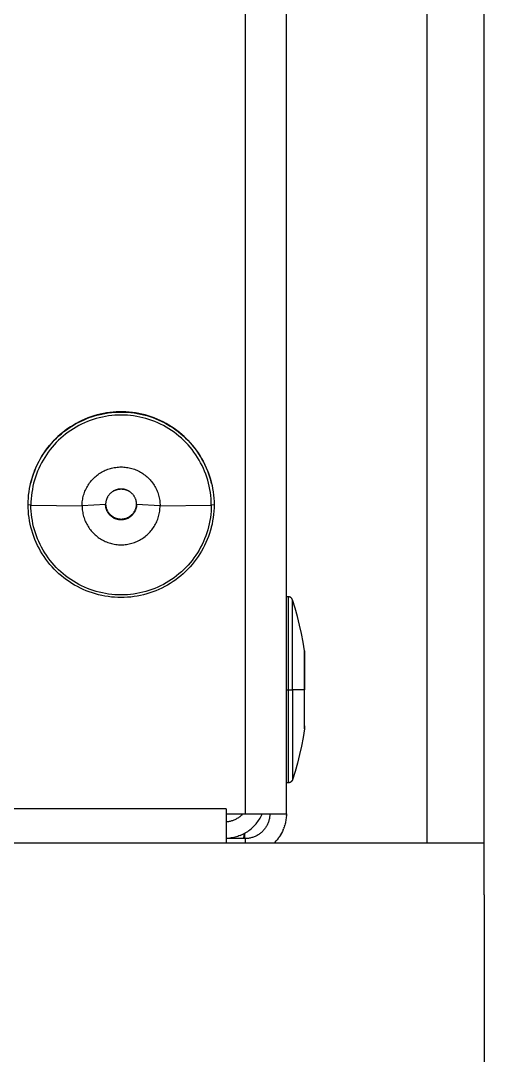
# Model space of a CAD drawing. Header units: millimetres. Extents: x -1283 to 2747, y -259 to 2557.
# Drawn here: x 1039.7 to 1062.2, y 1331.5 to 1381.5 of the extents above; entities that cross this region are included whole.
import ezdxf

# ---------------------------------------------------------------- set-up
doc = ezdxf.new("R2010")
doc.units = ezdxf.units.MM
doc.header["$MEASUREMENT"] = 0
doc.layers.add('Utwórz2D linie widoczne', color=7, linetype='Continuous', true_color=0x000000)

msp = doc.modelspace()

# ---------------------------------------------------------------- linework, layer by layer
at = {"layer": 'Utwórz2D linie widoczne'}
for p, q in [((1059.385, 1341.717), (1059.385, 2061.382)), ((1062.15, 1341.717), (1062.15, 2061.382)), ((1052.572, 1343.146), (1052.572, 2040.296)), ((1050.572, 2031.144), (1050.572, 1343.146)), ((1043.717, 1362.516), (1043.564, 1362.484)), ((1043.638, 1362.493), (1043.792, 1362.523)), ((1043.871, 1362.543), (1043.717, 1362.516)), ((1043.792, 1362.523), (1043.947, 1362.547)), ((1044.026, 1362.565), (1043.871, 1362.543)), ((1043.947, 1362.547), (1044.103, 1362.566)), ((1044.181, 1362.581), (1044.026, 1362.565)), ((1044.103, 1362.566), (1044.259, 1362.58)), ((1044.338, 1362.592), (1044.181, 1362.581)), ((1044.259, 1362.58), (1044.415, 1362.588)), ((1044.494, 1362.597), (1044.338, 1362.592)), ((1044.415, 1362.588), (1044.572, 1362.591)), ((1044.65, 1362.597), (1044.494, 1362.597)), ((1044.572, 1362.591), (1044.729, 1362.588)), ((1044.807, 1362.592), (1044.65, 1362.597)), ((1044.729, 1362.588), (1044.886, 1362.58)), ((1044.963, 1362.581), (1044.807, 1362.592)), ((1044.886, 1362.58), (1045.042, 1362.566)), ((1045.118, 1362.565), (1044.963, 1362.581)), ((1045.042, 1362.566), (1045.197, 1362.547)), ((1045.273, 1362.543), (1045.118, 1362.565)), ((1045.197, 1362.547), (1045.352, 1362.523)), ((1045.427, 1362.516), (1045.273, 1362.543)), ((1045.352, 1362.523), (1045.506, 1362.493)), ((1045.581, 1362.484), (1045.427, 1362.516)), ((1042.398, 1362.038), (1042.263, 1361.961)), ((1042.325, 1361.99), (1042.463, 1362.066)), ((1042.537, 1362.112), (1042.398, 1362.038)), ((1042.463, 1362.066), (1042.602, 1362.137)), ((1042.677, 1362.18), (1042.537, 1362.112)), ((1042.602, 1362.137), (1042.745, 1362.203)), ((1042.8, 1362.065), (1042.662, 1362.001)), ((1042.82, 1362.243), (1042.677, 1362.18)), ((1042.745, 1362.203), (1042.889, 1362.264)), ((1042.94, 1362.125), (1042.8, 1362.065)), ((1042.966, 1362.302), (1042.82, 1362.243)), ((1042.889, 1362.264), (1043.035, 1362.32)), ((1043.082, 1362.179), (1042.94, 1362.125)), ((1043.113, 1362.355), (1042.966, 1362.302)), ((1043.035, 1362.32), (1043.184, 1362.371)), ((1043.226, 1362.229), (1043.082, 1362.179)), ((1043.261, 1362.403), (1043.113, 1362.355)), ((1043.184, 1362.371), (1043.334, 1362.417)), ((1043.371, 1362.273), (1043.226, 1362.229)), ((1043.412, 1362.446), (1043.261, 1362.403)), ((1043.334, 1362.417), (1043.485, 1362.458)), ((1043.518, 1362.312), (1043.371, 1362.273)), ((1043.564, 1362.484), (1043.412, 1362.446)), ((1043.485, 1362.458), (1043.638, 1362.493)), ((1043.666, 1362.347), (1043.518, 1362.312)), ((1043.816, 1362.375), (1043.666, 1362.347)), ((1043.966, 1362.399), (1043.816, 1362.375)), ((1044.117, 1362.418), (1043.966, 1362.399)), ((1044.268, 1362.431), (1044.117, 1362.418)), ((1044.42, 1362.439), (1044.268, 1362.431)), ((1044.572, 1362.442), (1044.42, 1362.439)), ((1044.724, 1362.439), (1044.572, 1362.442)), ((1044.876, 1362.431), (1044.724, 1362.439)), ((1045.028, 1362.418), (1044.876, 1362.431)), ((1045.178, 1362.399), (1045.028, 1362.418)), ((1045.329, 1362.375), (1045.178, 1362.399)), ((1045.478, 1362.347), (1045.329, 1362.375)), ((1045.626, 1362.312), (1045.478, 1362.347)), ((1045.506, 1362.493), (1045.659, 1362.458)), ((1045.732, 1362.446), (1045.581, 1362.484)), ((1045.773, 1362.273), (1045.626, 1362.312)), ((1045.659, 1362.458), (1045.811, 1362.417)), ((1045.883, 1362.403), (1045.732, 1362.446)), ((1045.919, 1362.229), (1045.773, 1362.273)), ((1045.811, 1362.417), (1045.961, 1362.371)), ((1046.032, 1362.355), (1045.883, 1362.403)), ((1046.062, 1362.179), (1045.919, 1362.229)), ((1045.961, 1362.371), (1046.109, 1362.32)), ((1046.179, 1362.302), (1046.032, 1362.355)), ((1046.204, 1362.125), (1046.062, 1362.179)), ((1046.109, 1362.32), (1046.255, 1362.264)), ((1046.324, 1362.243), (1046.179, 1362.302)), ((1046.344, 1362.065), (1046.204, 1362.125)), ((1046.255, 1362.264), (1046.4, 1362.203)), ((1046.467, 1362.18), (1046.324, 1362.243)), ((1046.482, 1362.001), (1046.344, 1362.065)), ((1046.4, 1362.203), (1046.542, 1362.137)), ((1046.608, 1362.112), (1046.467, 1362.18)), ((1046.542, 1362.137), (1046.682, 1362.066)), ((1046.746, 1362.038), (1046.608, 1362.112)), ((1046.682, 1362.066), (1046.819, 1361.99)), ((1046.882, 1361.961), (1046.746, 1362.038)), ((1041.565, 1361.439), (1041.683, 1361.541)), ((1041.749, 1361.603), (1041.629, 1361.503)), ((1041.683, 1361.541), (1041.805, 1361.64)), ((1041.873, 1361.699), (1041.749, 1361.603)), ((1041.889, 1361.519), (1041.771, 1361.424)), ((1041.805, 1361.64), (1041.931, 1361.734)), ((1042, 1361.791), (1041.873, 1361.699)), ((1042.011, 1361.611), (1041.889, 1361.519)), ((1041.931, 1361.734), (1042.059, 1361.824)), ((1042.13, 1361.878), (1042, 1361.791)), ((1042.135, 1361.698), (1042.011, 1361.611)), ((1042.059, 1361.824), (1042.191, 1361.909)), ((1042.263, 1361.961), (1042.13, 1361.878)), ((1042.263, 1361.781), (1042.135, 1361.698)), ((1042.191, 1361.909), (1042.325, 1361.99)), ((1042.394, 1361.859), (1042.263, 1361.781)), ((1042.527, 1361.932), (1042.394, 1361.859)), ((1042.662, 1362.001), (1042.527, 1361.932)), ((1046.618, 1361.932), (1046.482, 1362.001)), ((1046.751, 1361.859), (1046.618, 1361.932)), ((1046.881, 1361.781), (1046.751, 1361.859)), ((1046.819, 1361.99), (1046.953, 1361.909)), ((1047.009, 1361.698), (1046.881, 1361.781)), ((1047.015, 1361.878), (1046.882, 1361.961)), ((1046.953, 1361.909), (1047.085, 1361.824)), ((1047.133, 1361.611), (1047.009, 1361.698)), ((1047.145, 1361.791), (1047.015, 1361.878)), ((1047.085, 1361.824), (1047.214, 1361.734)), ((1047.255, 1361.519), (1047.133, 1361.611)), ((1047.271, 1361.699), (1047.145, 1361.791)), ((1047.214, 1361.734), (1047.339, 1361.64)), ((1047.373, 1361.424), (1047.255, 1361.519)), ((1047.395, 1361.603), (1047.271, 1361.699)), ((1047.339, 1361.64), (1047.461, 1361.541)), ((1047.515, 1361.503), (1047.395, 1361.603)), ((1047.461, 1361.541), (1047.579, 1361.439)), ((1041.185, 1361.062), (1041.084, 1360.943)), ((1041.129, 1360.988), (1041.232, 1361.106)), ((1041.291, 1361.178), (1041.185, 1361.062)), ((1041.232, 1361.106), (1041.339, 1361.221)), ((1041.4, 1361.29), (1041.291, 1361.178)), ((1041.437, 1361.113), (1041.333, 1361.002)), ((1041.339, 1361.221), (1041.45, 1361.332)), ((1041.513, 1361.399), (1041.4, 1361.29)), ((1041.545, 1361.221), (1041.437, 1361.113)), ((1041.45, 1361.332), (1041.565, 1361.439)), ((1041.629, 1361.503), (1041.513, 1361.399)), ((1041.656, 1361.324), (1041.545, 1361.221)), ((1041.771, 1361.424), (1041.656, 1361.324)), ((1047.488, 1361.324), (1047.373, 1361.424)), ((1047.6, 1361.221), (1047.488, 1361.324)), ((1047.632, 1361.399), (1047.515, 1361.503)), ((1047.579, 1361.439), (1047.694, 1361.332)), ((1047.707, 1361.113), (1047.6, 1361.221)), ((1047.745, 1361.29), (1047.632, 1361.399)), ((1047.694, 1361.332), (1047.805, 1361.221)), ((1047.811, 1361.002), (1047.707, 1361.113)), ((1047.854, 1361.178), (1047.745, 1361.29)), ((1047.805, 1361.221), (1047.912, 1361.106)), ((1047.959, 1361.062), (1047.854, 1361.178)), ((1047.912, 1361.106), (1048.015, 1360.988)), ((1048.06, 1360.943), (1047.959, 1361.062)), ((1040.807, 1360.565), (1040.723, 1360.432)), ((1040.76, 1360.482), (1040.845, 1360.613)), ((1040.895, 1360.694), (1040.807, 1360.565)), ((1040.845, 1360.613), (1040.935, 1360.741)), ((1040.958, 1360.524), (1040.875, 1360.396)), ((1040.988, 1360.82), (1040.895, 1360.694)), ((1040.935, 1360.741), (1041.03, 1360.867)), ((1041.046, 1360.648), (1040.958, 1360.524)), ((1041.084, 1360.943), (1040.988, 1360.82)), ((1041.03, 1360.867), (1041.129, 1360.988)), ((1041.138, 1360.769), (1041.046, 1360.648)), ((1041.233, 1360.887), (1041.138, 1360.769)), ((1041.333, 1361.002), (1041.233, 1360.887)), ((1047.911, 1360.887), (1047.811, 1361.002)), ((1048.007, 1360.769), (1047.911, 1360.887)), ((1048.099, 1360.648), (1048.007, 1360.769)), ((1048.015, 1360.988), (1048.114, 1360.867)), ((1048.157, 1360.82), (1048.06, 1360.943)), ((1048.186, 1360.524), (1048.099, 1360.648)), ((1048.114, 1360.867), (1048.209, 1360.741)), ((1048.249, 1360.694), (1048.157, 1360.82)), ((1048.269, 1360.396), (1048.186, 1360.524)), ((1048.209, 1360.741), (1048.299, 1360.613)), ((1048.337, 1360.565), (1048.249, 1360.694)), ((1048.299, 1360.613), (1048.385, 1360.482)), ((1048.421, 1360.432), (1048.337, 1360.565)), ((1040.501, 1360.019), (1040.437, 1359.876)), ((1040.464, 1359.929), (1040.531, 1360.071)), ((1040.571, 1360.159), (1040.501, 1360.019)), ((1040.531, 1360.071), (1040.602, 1360.21)), ((1040.645, 1360.297), (1040.571, 1360.159)), ((1040.602, 1360.21), (1040.679, 1360.347)), ((1040.723, 1360.432), (1040.645, 1360.297)), ((1040.723, 1360.133), (1040.654, 1359.998)), ((1040.679, 1360.347), (1040.76, 1360.482)), ((1040.797, 1360.266), (1040.723, 1360.133)), ((1040.875, 1360.396), (1040.797, 1360.266)), ((1048.347, 1360.266), (1048.269, 1360.396)), ((1048.421, 1360.133), (1048.347, 1360.266)), ((1048.385, 1360.482), (1048.466, 1360.347)), ((1048.5, 1360.297), (1048.421, 1360.432)), ((1048.491, 1359.998), (1048.421, 1360.133)), ((1048.466, 1360.347), (1048.542, 1360.21)), ((1048.574, 1360.159), (1048.5, 1360.297)), ((1048.542, 1360.21), (1048.613, 1360.071)), ((1048.643, 1360.019), (1048.574, 1360.159)), ((1048.613, 1360.071), (1048.68, 1359.929)), ((1048.707, 1359.876), (1048.643, 1360.019)), ((1040.323, 1359.585), (1040.274, 1359.436)), ((1040.295, 1359.49), (1040.346, 1359.638)), ((1040.377, 1359.732), (1040.323, 1359.585)), ((1040.346, 1359.638), (1040.403, 1359.784)), ((1040.437, 1359.876), (1040.377, 1359.732)), ((1040.403, 1359.784), (1040.464, 1359.929)), ((1040.475, 1359.578), (1040.425, 1359.435)), ((1040.529, 1359.72), (1040.475, 1359.578)), ((1040.589, 1359.86), (1040.529, 1359.72)), ((1040.654, 1359.998), (1040.589, 1359.86)), ((1043.361, 1359.491), (1043.412, 1359.532)), ((1043.412, 1359.532), (1043.464, 1359.572)), ((1043.464, 1359.572), (1043.518, 1359.609)), ((1043.518, 1359.609), (1043.573, 1359.645)), ((1043.573, 1359.645), (1043.63, 1359.679)), ((1043.63, 1359.679), (1043.687, 1359.711)), ((1043.687, 1359.711), (1043.746, 1359.74)), ((1043.746, 1359.74), (1043.806, 1359.768)), ((1043.806, 1359.768), (1043.866, 1359.794)), ((1043.866, 1359.794), (1043.928, 1359.817)), ((1043.928, 1359.817), (1043.99, 1359.839)), ((1043.99, 1359.839), (1044.053, 1359.858)), ((1044.053, 1359.858), (1044.116, 1359.875)), ((1044.116, 1359.875), (1044.18, 1359.89)), ((1044.18, 1359.89), (1044.245, 1359.902)), ((1044.245, 1359.902), (1044.31, 1359.913)), ((1044.31, 1359.913), (1044.375, 1359.921)), ((1044.375, 1359.921), (1044.441, 1359.926)), ((1044.441, 1359.926), (1044.506, 1359.93)), ((1044.506, 1359.93), (1044.572, 1359.931)), ((1044.572, 1359.931), (1044.638, 1359.93)), ((1044.638, 1359.93), (1044.704, 1359.926)), ((1044.704, 1359.926), (1044.769, 1359.921)), ((1044.769, 1359.921), (1044.834, 1359.913)), ((1044.834, 1359.913), (1044.899, 1359.902)), ((1044.899, 1359.902), (1044.964, 1359.89)), ((1044.964, 1359.89), (1045.028, 1359.875)), ((1045.028, 1359.875), (1045.092, 1359.858)), ((1045.092, 1359.858), (1045.154, 1359.839)), ((1045.154, 1359.839), (1045.217, 1359.817)), ((1045.217, 1359.817), (1045.278, 1359.794)), ((1045.278, 1359.794), (1045.339, 1359.768)), ((1045.339, 1359.768), (1045.398, 1359.74)), ((1045.398, 1359.74), (1045.457, 1359.711)), ((1045.457, 1359.711), (1045.514, 1359.679)), ((1045.514, 1359.679), (1045.571, 1359.645)), ((1045.571, 1359.645), (1045.626, 1359.609)), ((1045.626, 1359.609), (1045.68, 1359.572)), ((1045.68, 1359.572), (1045.732, 1359.532)), ((1045.732, 1359.532), (1045.784, 1359.491)), ((1048.555, 1359.86), (1048.491, 1359.998)), ((1048.615, 1359.72), (1048.555, 1359.86)), ((1048.67, 1359.578), (1048.615, 1359.72)), ((1048.719, 1359.435), (1048.67, 1359.578)), ((1048.68, 1359.929), (1048.741, 1359.784)), ((1048.767, 1359.732), (1048.707, 1359.876)), ((1048.741, 1359.784), (1048.798, 1359.638)), ((1048.821, 1359.585), (1048.767, 1359.732)), ((1048.798, 1359.638), (1048.849, 1359.49)), ((1048.87, 1359.436), (1048.821, 1359.585)), ((1040.142, 1358.882), (1040.172, 1359.036)), ((1040.172, 1359.036), (1040.208, 1359.189)), ((1040.23, 1359.286), (1040.191, 1359.135)), ((1040.208, 1359.189), (1040.249, 1359.34)), ((1040.274, 1359.436), (1040.23, 1359.286)), ((1040.249, 1359.34), (1040.295, 1359.49)), ((1040.341, 1359.142), (1040.306, 1358.994)), ((1040.38, 1359.289), (1040.341, 1359.142)), ((1040.425, 1359.435), (1040.38, 1359.289)), ((1042.939, 1358.99), (1042.973, 1359.046)), ((1042.973, 1359.046), (1043.009, 1359.101)), ((1043.009, 1359.101), (1043.047, 1359.155)), ((1043.047, 1359.155), (1043.087, 1359.208)), ((1043.087, 1359.208), (1043.128, 1359.259)), ((1043.128, 1359.259), (1043.171, 1359.308)), ((1043.171, 1359.308), (1043.216, 1359.356)), ((1043.216, 1359.356), (1043.263, 1359.403)), ((1043.263, 1359.403), (1043.311, 1359.448)), ((1043.311, 1359.448), (1043.361, 1359.491)), ((1045.784, 1359.491), (1045.833, 1359.448)), ((1045.833, 1359.448), (1045.881, 1359.403)), ((1045.881, 1359.403), (1045.928, 1359.356)), ((1045.928, 1359.356), (1045.973, 1359.308)), ((1045.973, 1359.308), (1046.016, 1359.259)), ((1046.016, 1359.259), (1046.058, 1359.208)), ((1046.058, 1359.208), (1046.097, 1359.155)), ((1046.097, 1359.155), (1046.135, 1359.101)), ((1046.135, 1359.101), (1046.171, 1359.046)), ((1046.171, 1359.046), (1046.205, 1358.99)), ((1048.764, 1359.289), (1048.719, 1359.435)), ((1048.804, 1359.142), (1048.764, 1359.289)), ((1048.838, 1358.994), (1048.804, 1359.142)), ((1048.849, 1359.49), (1048.895, 1359.34)), ((1048.914, 1359.286), (1048.87, 1359.436)), ((1048.895, 1359.34), (1048.936, 1359.189)), ((1048.953, 1359.135), (1048.914, 1359.286)), ((1048.936, 1359.189), (1048.972, 1359.036)), ((1048.972, 1359.036), (1049.002, 1358.882)), ((1040.084, 1358.415), (1040.098, 1358.572)), ((1040.098, 1358.572), (1040.117, 1358.727)), ((1040.117, 1358.727), (1040.142, 1358.882)), ((1040.234, 1358.544), (1040.22, 1358.393)), ((1040.253, 1358.695), (1040.234, 1358.544)), ((1040.277, 1358.845), (1040.253, 1358.695)), ((1040.306, 1358.994), (1040.277, 1358.845)), ((1042.727, 1358.44), (1042.742, 1358.504)), ((1042.742, 1358.504), (1042.759, 1358.568)), ((1042.759, 1358.568), (1042.778, 1358.63)), ((1042.778, 1358.63), (1042.8, 1358.693)), ((1042.8, 1358.693), (1042.824, 1358.754)), ((1042.824, 1358.754), (1042.85, 1358.814)), ((1042.85, 1358.814), (1042.877, 1358.874)), ((1042.877, 1358.874), (1042.907, 1358.932)), ((1042.907, 1358.932), (1042.939, 1358.99)), ((1043.933, 1358.506), (1043.92, 1358.484)), ((1043.947, 1358.528), (1043.933, 1358.506)), ((1043.962, 1358.549), (1043.947, 1358.528)), ((1043.977, 1358.57), (1043.962, 1358.549)), ((1043.994, 1358.59), (1043.977, 1358.57)), ((1044.01, 1358.61), (1043.994, 1358.59)), ((1044.028, 1358.629), (1044.01, 1358.61)), ((1044.046, 1358.648), (1044.028, 1358.629)), ((1044.065, 1358.666), (1044.046, 1358.648)), ((1044.084, 1358.683), (1044.065, 1358.666)), ((1044.104, 1358.699), (1044.084, 1358.683)), ((1044.125, 1358.715), (1044.104, 1358.699)), ((1044.146, 1358.73), (1044.125, 1358.715)), ((1044.167, 1358.745), (1044.146, 1358.73)), ((1044.162, 1358.744), (1044.183, 1358.757)), ((1044.189, 1358.758), (1044.167, 1358.745)), ((1044.183, 1358.757), (1044.205, 1358.77)), ((1044.212, 1358.771), (1044.189, 1358.758)), ((1044.205, 1358.77), (1044.228, 1358.782)), ((1044.235, 1358.783), (1044.212, 1358.771)), ((1044.228, 1358.782), (1044.251, 1358.793)), ((1044.258, 1358.794), (1044.235, 1358.783)), ((1044.251, 1358.793), (1044.274, 1358.804)), ((1044.282, 1358.805), (1044.258, 1358.794)), ((1044.274, 1358.804), (1044.298, 1358.814)), ((1044.306, 1358.814), (1044.282, 1358.805)), ((1044.298, 1358.814), (1044.322, 1358.823)), ((1044.33, 1358.823), (1044.306, 1358.814)), ((1044.322, 1358.823), (1044.346, 1358.831)), ((1044.355, 1358.831), (1044.33, 1358.823)), ((1044.346, 1358.831), (1044.37, 1358.838)), ((1044.38, 1358.838), (1044.355, 1358.831)), ((1044.37, 1358.838), (1044.395, 1358.844)), ((1044.405, 1358.844), (1044.38, 1358.838)), ((1044.395, 1358.844), (1044.42, 1358.85)), ((1044.43, 1358.85), (1044.405, 1358.844)), ((1044.42, 1358.85), (1044.445, 1358.855)), ((1044.456, 1358.854), (1044.43, 1358.85)), ((1044.445, 1358.855), (1044.47, 1358.859)), ((1044.482, 1358.858), (1044.456, 1358.854)), ((1044.47, 1358.859), (1044.496, 1358.862)), ((1044.507, 1358.86), (1044.482, 1358.858)), ((1044.496, 1358.862), (1044.521, 1358.864)), ((1044.533, 1358.862), (1044.507, 1358.86)), ((1044.521, 1358.864), (1044.547, 1358.865)), ((1044.559, 1358.863), (1044.533, 1358.862)), ((1044.547, 1358.865), (1044.572, 1358.866)), ((1044.585, 1358.863), (1044.559, 1358.863)), ((1044.572, 1358.866), (1044.598, 1358.865)), ((1044.611, 1358.862), (1044.585, 1358.863)), ((1044.598, 1358.865), (1044.623, 1358.864)), ((1044.637, 1358.86), (1044.611, 1358.862)), ((1044.623, 1358.864), (1044.649, 1358.862)), ((1044.663, 1358.858), (1044.637, 1358.86)), ((1044.649, 1358.862), (1044.674, 1358.859)), ((1044.688, 1358.854), (1044.663, 1358.858)), ((1044.674, 1358.859), (1044.699, 1358.855)), ((1044.714, 1358.85), (1044.688, 1358.854)), ((1044.699, 1358.855), (1044.724, 1358.85)), ((1044.739, 1358.844), (1044.714, 1358.85)), ((1044.724, 1358.85), (1044.749, 1358.844)), ((1044.764, 1358.838), (1044.739, 1358.844)), ((1044.749, 1358.844), (1044.774, 1358.838)), ((1044.789, 1358.831), (1044.764, 1358.838)), ((1044.774, 1358.838), (1044.798, 1358.831)), ((1044.814, 1358.823), (1044.789, 1358.831)), ((1044.798, 1358.831), (1044.823, 1358.823)), ((1044.838, 1358.814), (1044.814, 1358.823)), ((1044.823, 1358.823), (1044.847, 1358.814)), ((1044.862, 1358.805), (1044.838, 1358.814)), ((1044.847, 1358.814), (1044.87, 1358.804)), ((1044.886, 1358.794), (1044.862, 1358.805)), ((1044.87, 1358.804), (1044.893, 1358.793)), ((1044.909, 1358.783), (1044.886, 1358.794)), ((1044.893, 1358.793), (1044.916, 1358.782)), ((1044.932, 1358.771), (1044.909, 1358.783)), ((1044.916, 1358.782), (1044.939, 1358.77)), ((1044.955, 1358.758), (1044.932, 1358.771)), ((1044.939, 1358.77), (1044.961, 1358.757)), ((1044.977, 1358.745), (1044.955, 1358.758)), ((1044.961, 1358.757), (1044.983, 1358.744)), ((1044.999, 1358.73), (1044.977, 1358.745)), ((1045.02, 1358.715), (1044.999, 1358.73)), ((1045.04, 1358.699), (1045.02, 1358.715)), ((1045.06, 1358.683), (1045.04, 1358.699)), ((1045.079, 1358.666), (1045.06, 1358.683)), ((1045.098, 1358.648), (1045.079, 1358.666)), ((1045.116, 1358.629), (1045.098, 1358.648)), ((1045.134, 1358.61), (1045.116, 1358.629)), ((1045.151, 1358.59), (1045.134, 1358.61)), ((1045.167, 1358.57), (1045.151, 1358.59)), ((1045.182, 1358.549), (1045.167, 1358.57)), ((1045.197, 1358.528), (1045.182, 1358.549)), ((1045.211, 1358.506), (1045.197, 1358.528)), ((1045.224, 1358.484), (1045.211, 1358.506)), ((1046.205, 1358.99), (1046.237, 1358.932)), ((1046.237, 1358.932), (1046.267, 1358.874)), ((1046.267, 1358.874), (1046.295, 1358.814)), ((1046.295, 1358.814), (1046.321, 1358.754)), ((1046.321, 1358.754), (1046.344, 1358.693)), ((1046.344, 1358.693), (1046.366, 1358.63)), ((1046.366, 1358.63), (1046.385, 1358.568)), ((1046.385, 1358.568), (1046.402, 1358.504)), ((1046.402, 1358.504), (1046.417, 1358.44)), ((1048.868, 1358.845), (1048.838, 1358.994)), ((1048.892, 1358.695), (1048.868, 1358.845)), ((1048.911, 1358.544), (1048.892, 1358.695)), ((1048.924, 1358.393), (1048.911, 1358.544)), ((1049.002, 1358.882), (1049.027, 1358.727)), ((1049.027, 1358.727), (1049.046, 1358.572)), ((1049.046, 1358.572), (1049.06, 1358.415)), ((1040.072, 1358.102), (1040.075, 1358.259)), ((1040.209, 1358.089), (1040.072, 1358.102)), ((1040.075, 1357.945), (1040.072, 1358.102)), ((1040.075, 1358.259), (1040.084, 1358.415)), ((1040.212, 1358.241), (1040.209, 1358.089)), ((1040.212, 1357.937), (1040.209, 1358.089)), ((1040.209, 1358.089), (1042.685, 1358.048)), ((1040.22, 1358.393), (1040.212, 1358.241)), ((1043.822, 1358.117), (1042.685, 1358.048)), ((1042.685, 1358.048), (1042.686, 1358.114)), ((1042.685, 1358.048), (1042.686, 1357.983)), ((1042.686, 1358.114), (1042.69, 1358.18)), ((1042.69, 1358.18), (1042.696, 1358.245)), ((1042.696, 1358.245), (1042.704, 1358.31)), ((1042.704, 1358.31), (1042.714, 1358.375)), ((1042.714, 1358.375), (1042.727, 1358.44)), ((1043.824, 1358.164), (1043.822, 1358.138)), ((1043.822, 1358.138), (1043.824, 1358.112)), ((1043.823, 1358.088), (1043.822, 1358.114)), ((1043.824, 1358.062), (1043.823, 1358.088)), ((1043.826, 1358.19), (1043.824, 1358.164)), ((1043.824, 1358.112), (1043.826, 1358.086)), ((1043.827, 1358.036), (1043.824, 1358.062)), ((1043.829, 1358.216), (1043.826, 1358.19)), ((1043.826, 1358.086), (1043.829, 1358.061)), ((1043.83, 1358.01), (1043.827, 1358.036)), ((1043.833, 1358.241), (1043.829, 1358.216)), ((1043.829, 1358.061), (1043.833, 1358.035)), ((1043.834, 1357.984), (1043.83, 1358.01)), ((1043.838, 1358.267), (1043.833, 1358.241)), ((1043.833, 1358.035), (1043.838, 1358.009)), ((1043.844, 1358.292), (1043.838, 1358.267)), ((1043.838, 1358.009), (1043.843, 1357.984)), ((1043.85, 1358.317), (1043.844, 1358.292)), ((1043.858, 1358.342), (1043.85, 1358.317)), ((1043.866, 1358.366), (1043.858, 1358.342)), ((1043.875, 1358.391), (1043.866, 1358.366)), ((1043.885, 1358.414), (1043.875, 1358.391)), ((1043.896, 1358.438), (1043.885, 1358.414)), ((1043.908, 1358.461), (1043.896, 1358.438)), ((1043.92, 1358.484), (1043.908, 1358.461)), ((1045.237, 1358.461), (1045.224, 1358.484)), ((1045.248, 1358.438), (1045.237, 1358.461)), ((1045.259, 1358.414), (1045.248, 1358.438)), ((1045.269, 1358.391), (1045.259, 1358.414)), ((1045.278, 1358.366), (1045.269, 1358.391)), ((1045.287, 1358.342), (1045.278, 1358.366)), ((1045.294, 1358.317), (1045.287, 1358.342)), ((1045.301, 1358.292), (1045.294, 1358.317)), ((1045.306, 1358.267), (1045.301, 1358.292)), ((1045.301, 1357.984), (1045.307, 1358.009)), ((1045.311, 1358.241), (1045.306, 1358.267)), ((1045.307, 1358.009), (1045.312, 1358.035)), ((1045.314, 1358.01), (1045.31, 1357.984)), ((1045.315, 1358.216), (1045.311, 1358.241)), ((1045.312, 1358.035), (1045.315, 1358.061)), ((1045.318, 1358.036), (1045.314, 1358.01)), ((1045.318, 1358.19), (1045.315, 1358.216)), ((1045.315, 1358.061), (1045.319, 1358.086)), ((1045.321, 1358.164), (1045.318, 1358.19)), ((1045.32, 1358.062), (1045.318, 1358.036)), ((1045.319, 1358.086), (1045.321, 1358.112)), ((1045.322, 1358.088), (1045.32, 1358.062)), ((1045.322, 1358.138), (1045.321, 1358.164)), ((1045.321, 1358.112), (1045.322, 1358.138)), ((1046.459, 1358.048), (1045.322, 1358.117)), ((1045.322, 1358.114), (1045.322, 1358.088)), ((1046.417, 1358.44), (1046.43, 1358.375)), ((1046.43, 1358.375), (1046.44, 1358.31)), ((1046.44, 1358.31), (1046.449, 1358.245)), ((1046.449, 1358.245), (1046.454, 1358.18)), ((1046.454, 1358.18), (1046.458, 1358.114)), ((1046.458, 1358.114), (1046.459, 1358.048)), ((1046.458, 1357.983), (1046.459, 1358.048)), ((1046.459, 1358.048), (1048.936, 1358.089)), ((1048.933, 1358.241), (1048.924, 1358.393)), ((1048.936, 1358.089), (1048.933, 1358.241)), ((1048.936, 1358.089), (1048.933, 1357.937)), ((1049.072, 1358.102), (1048.936, 1358.089)), ((1049.06, 1358.415), (1049.069, 1358.259)), ((1049.069, 1358.259), (1049.072, 1358.102)), ((1049.072, 1358.102), (1049.069, 1357.945)), ((1040.084, 1357.789), (1040.075, 1357.945)), ((1040.098, 1357.632), (1040.084, 1357.789)), ((1040.117, 1357.477), (1040.098, 1357.632)), ((1040.22, 1357.785), (1040.212, 1357.937)), ((1040.234, 1357.633), (1040.22, 1357.785)), ((1040.253, 1357.483), (1040.234, 1357.633)), ((1042.686, 1357.983), (1042.69, 1357.917)), ((1042.69, 1357.917), (1042.696, 1357.851)), ((1042.696, 1357.851), (1042.704, 1357.786)), ((1042.704, 1357.786), (1042.714, 1357.721)), ((1042.714, 1357.721), (1042.727, 1357.657)), ((1042.727, 1357.657), (1042.742, 1357.593)), ((1042.742, 1357.593), (1042.759, 1357.529)), ((1042.759, 1357.529), (1042.778, 1357.466)), ((1043.84, 1357.959), (1043.834, 1357.984)), ((1043.846, 1357.933), (1043.84, 1357.959)), ((1043.843, 1357.984), (1043.85, 1357.959)), ((1043.852, 1357.908), (1043.846, 1357.933)), ((1043.85, 1357.959), (1043.857, 1357.934)), ((1043.86, 1357.883), (1043.852, 1357.908)), ((1043.857, 1357.934), (1043.865, 1357.909)), ((1043.869, 1357.859), (1043.86, 1357.883)), ((1043.865, 1357.909), (1043.875, 1357.885)), ((1043.878, 1357.834), (1043.869, 1357.859)), ((1043.875, 1357.885), (1043.885, 1357.861)), ((1043.889, 1357.811), (1043.878, 1357.834)), ((1043.885, 1357.861), (1043.895, 1357.837)), ((1043.9, 1357.787), (1043.889, 1357.811)), ((1043.895, 1357.837), (1043.907, 1357.814)), ((1043.912, 1357.764), (1043.9, 1357.787)), ((1043.907, 1357.814), (1043.919, 1357.791)), ((1043.924, 1357.741), (1043.912, 1357.764)), ((1043.919, 1357.791), (1043.933, 1357.769)), ((1043.938, 1357.719), (1043.924, 1357.741)), ((1043.933, 1357.769), (1043.946, 1357.747)), ((1043.952, 1357.697), (1043.938, 1357.719)), ((1043.946, 1357.747), (1043.961, 1357.726)), ((1043.967, 1357.676), (1043.952, 1357.697)), ((1043.961, 1357.726), (1043.977, 1357.705)), ((1043.983, 1357.655), (1043.967, 1357.676)), ((1043.977, 1357.705), (1043.993, 1357.685)), ((1044, 1357.635), (1043.983, 1357.655)), ((1043.993, 1357.685), (1044.01, 1357.665)), ((1044.017, 1357.615), (1044, 1357.635)), ((1044.01, 1357.665), (1044.027, 1357.646)), ((1044.035, 1357.596), (1044.017, 1357.615)), ((1044.027, 1357.646), (1044.045, 1357.627)), ((1044.053, 1357.578), (1044.035, 1357.596)), ((1044.045, 1357.627), (1044.064, 1357.609)), ((1044.072, 1357.56), (1044.053, 1357.578)), ((1044.064, 1357.609), (1044.083, 1357.592)), ((1044.092, 1357.543), (1044.072, 1357.56)), ((1044.083, 1357.592), (1044.103, 1357.575)), ((1044.112, 1357.527), (1044.092, 1357.543)), ((1044.103, 1357.575), (1044.124, 1357.559)), ((1044.133, 1357.511), (1044.112, 1357.527)), ((1044.124, 1357.559), (1044.145, 1357.544)), ((1044.154, 1357.496), (1044.133, 1357.511)), ((1044.145, 1357.544), (1044.167, 1357.53)), ((1044.167, 1357.53), (1044.189, 1357.516)), ((1044.189, 1357.516), (1044.211, 1357.503)), ((1044.211, 1357.503), (1044.234, 1357.491)), ((1044.91, 1357.491), (1044.933, 1357.503)), ((1044.933, 1357.503), (1044.956, 1357.516)), ((1044.956, 1357.516), (1044.978, 1357.53)), ((1044.978, 1357.53), (1044.999, 1357.544)), ((1045.011, 1357.511), (1044.99, 1357.496)), ((1044.999, 1357.544), (1045.02, 1357.559)), ((1045.032, 1357.527), (1045.011, 1357.511)), ((1045.02, 1357.559), (1045.041, 1357.575)), ((1045.052, 1357.543), (1045.032, 1357.527)), ((1045.041, 1357.575), (1045.061, 1357.592)), ((1045.072, 1357.56), (1045.052, 1357.543)), ((1045.061, 1357.592), (1045.08, 1357.609)), ((1045.091, 1357.578), (1045.072, 1357.56)), ((1045.08, 1357.609), (1045.099, 1357.627)), ((1045.11, 1357.596), (1045.091, 1357.578)), ((1045.099, 1357.627), (1045.117, 1357.646)), ((1045.128, 1357.615), (1045.11, 1357.596)), ((1045.117, 1357.646), (1045.135, 1357.665)), ((1045.145, 1357.635), (1045.128, 1357.615)), ((1045.135, 1357.665), (1045.152, 1357.685)), ((1045.161, 1357.655), (1045.145, 1357.635)), ((1045.152, 1357.685), (1045.168, 1357.705)), ((1045.177, 1357.676), (1045.161, 1357.655)), ((1045.168, 1357.705), (1045.183, 1357.726)), ((1045.192, 1357.697), (1045.177, 1357.676)), ((1045.183, 1357.726), (1045.198, 1357.747)), ((1045.206, 1357.719), (1045.192, 1357.697)), ((1045.198, 1357.747), (1045.212, 1357.769)), ((1045.22, 1357.741), (1045.206, 1357.719)), ((1045.212, 1357.769), (1045.225, 1357.791)), ((1045.233, 1357.764), (1045.22, 1357.741)), ((1045.225, 1357.791), (1045.237, 1357.814)), ((1045.245, 1357.787), (1045.233, 1357.764)), ((1045.237, 1357.814), (1045.249, 1357.837)), ((1045.256, 1357.811), (1045.245, 1357.787)), ((1045.249, 1357.837), (1045.26, 1357.861)), ((1045.266, 1357.834), (1045.256, 1357.811)), ((1045.26, 1357.861), (1045.27, 1357.885)), ((1045.275, 1357.859), (1045.266, 1357.834)), ((1045.27, 1357.885), (1045.279, 1357.909)), ((1045.284, 1357.883), (1045.275, 1357.859)), ((1045.279, 1357.909), (1045.287, 1357.934)), ((1045.292, 1357.908), (1045.284, 1357.883)), ((1045.287, 1357.934), (1045.295, 1357.959)), ((1045.299, 1357.933), (1045.292, 1357.908)), ((1045.295, 1357.959), (1045.301, 1357.984)), ((1045.305, 1357.959), (1045.299, 1357.933)), ((1045.31, 1357.984), (1045.305, 1357.959)), ((1046.366, 1357.466), (1046.385, 1357.529)), ((1046.385, 1357.529), (1046.402, 1357.593)), ((1046.402, 1357.593), (1046.417, 1357.657)), ((1046.417, 1357.657), (1046.43, 1357.721)), ((1046.43, 1357.721), (1046.44, 1357.786)), ((1046.44, 1357.786), (1046.449, 1357.851)), ((1046.449, 1357.851), (1046.454, 1357.917)), ((1046.454, 1357.917), (1046.458, 1357.983)), ((1048.911, 1357.633), (1048.892, 1357.483)), ((1048.924, 1357.785), (1048.911, 1357.633)), ((1048.933, 1357.937), (1048.924, 1357.785)), ((1049.046, 1357.632), (1049.027, 1357.477)), ((1049.06, 1357.789), (1049.046, 1357.632)), ((1049.069, 1357.945), (1049.06, 1357.789)), ((1040.142, 1357.322), (1040.117, 1357.477)), ((1040.172, 1357.168), (1040.142, 1357.322)), ((1040.208, 1357.015), (1040.172, 1357.168)), ((1040.249, 1356.864), (1040.208, 1357.015)), ((1040.217, 1356.972), (1040.208, 1357.009)), ((1040.277, 1357.332), (1040.253, 1357.483)), ((1040.306, 1357.183), (1040.277, 1357.332)), ((1040.341, 1357.035), (1040.306, 1357.183)), ((1040.38, 1356.888), (1040.341, 1357.035)), ((1042.778, 1357.466), (1042.8, 1357.404)), ((1042.8, 1357.404), (1042.824, 1357.343)), ((1042.824, 1357.343), (1042.85, 1357.282)), ((1042.85, 1357.282), (1042.877, 1357.223)), ((1042.877, 1357.223), (1042.907, 1357.164)), ((1042.907, 1357.164), (1042.939, 1357.107)), ((1042.939, 1357.107), (1042.973, 1357.05)), ((1042.973, 1357.05), (1043.009, 1356.995)), ((1044.176, 1357.482), (1044.154, 1357.496)), ((1044.199, 1357.469), (1044.176, 1357.482)), ((1044.222, 1357.456), (1044.199, 1357.469)), ((1044.245, 1357.444), (1044.222, 1357.456)), ((1044.234, 1357.491), (1044.258, 1357.48)), ((1044.268, 1357.433), (1044.245, 1357.444)), ((1044.258, 1357.48), (1044.281, 1357.469)), ((1044.292, 1357.423), (1044.268, 1357.433)), ((1044.281, 1357.469), (1044.305, 1357.46)), ((1044.317, 1357.414), (1044.292, 1357.423)), ((1044.305, 1357.46), (1044.33, 1357.451)), ((1044.341, 1357.406), (1044.317, 1357.414)), ((1044.33, 1357.451), (1044.355, 1357.443)), ((1044.366, 1357.398), (1044.341, 1357.406)), ((1044.355, 1357.443), (1044.38, 1357.436)), ((1044.392, 1357.391), (1044.366, 1357.398)), ((1044.38, 1357.436), (1044.405, 1357.43)), ((1044.417, 1357.385), (1044.392, 1357.391)), ((1044.405, 1357.43), (1044.43, 1357.424)), ((1044.443, 1357.381), (1044.417, 1357.385)), ((1044.43, 1357.424), (1044.456, 1357.42)), ((1044.468, 1357.376), (1044.443, 1357.381)), ((1044.456, 1357.42), (1044.481, 1357.416)), ((1044.494, 1357.373), (1044.468, 1357.376)), ((1044.481, 1357.416), (1044.507, 1357.414)), ((1044.52, 1357.371), (1044.494, 1357.373)), ((1044.507, 1357.414), (1044.533, 1357.412)), ((1044.546, 1357.37), (1044.52, 1357.371)), ((1044.533, 1357.412), (1044.559, 1357.411)), ((1044.572, 1357.369), (1044.546, 1357.37)), ((1044.559, 1357.411), (1044.585, 1357.411)), ((1044.598, 1357.37), (1044.572, 1357.369)), ((1044.585, 1357.411), (1044.611, 1357.412)), ((1044.624, 1357.371), (1044.598, 1357.37)), ((1044.611, 1357.412), (1044.637, 1357.414)), ((1044.65, 1357.373), (1044.624, 1357.371)), ((1044.637, 1357.414), (1044.663, 1357.416)), ((1044.676, 1357.376), (1044.65, 1357.373)), ((1044.663, 1357.416), (1044.689, 1357.42)), ((1044.702, 1357.381), (1044.676, 1357.376)), ((1044.689, 1357.42), (1044.714, 1357.424)), ((1044.727, 1357.385), (1044.702, 1357.381)), ((1044.714, 1357.424), (1044.74, 1357.43)), ((1044.753, 1357.391), (1044.727, 1357.385)), ((1044.74, 1357.43), (1044.765, 1357.436)), ((1044.778, 1357.398), (1044.753, 1357.391)), ((1044.765, 1357.436), (1044.79, 1357.443)), ((1044.803, 1357.406), (1044.778, 1357.398)), ((1044.79, 1357.443), (1044.814, 1357.451)), ((1044.828, 1357.414), (1044.803, 1357.406)), ((1044.814, 1357.451), (1044.839, 1357.46)), ((1044.852, 1357.423), (1044.828, 1357.414)), ((1044.839, 1357.46), (1044.863, 1357.469)), ((1044.876, 1357.433), (1044.852, 1357.423)), ((1044.863, 1357.469), (1044.887, 1357.48)), ((1044.9, 1357.444), (1044.876, 1357.433)), ((1044.887, 1357.48), (1044.91, 1357.491)), ((1044.923, 1357.456), (1044.9, 1357.444)), ((1044.946, 1357.469), (1044.923, 1357.456)), ((1044.968, 1357.482), (1044.946, 1357.469)), ((1044.99, 1357.496), (1044.968, 1357.482)), ((1046.135, 1356.995), (1046.171, 1357.05)), ((1046.171, 1357.05), (1046.205, 1357.107)), ((1046.205, 1357.107), (1046.237, 1357.164)), ((1046.237, 1357.164), (1046.267, 1357.223)), ((1046.267, 1357.223), (1046.295, 1357.282)), ((1046.295, 1357.282), (1046.321, 1357.343)), ((1046.321, 1357.343), (1046.344, 1357.404)), ((1046.344, 1357.404), (1046.366, 1357.466)), ((1048.804, 1357.035), (1048.764, 1356.888)), ((1048.838, 1357.183), (1048.804, 1357.035)), ((1048.868, 1357.332), (1048.838, 1357.183)), ((1048.892, 1357.483), (1048.868, 1357.332)), ((1048.936, 1357.015), (1048.895, 1356.864)), ((1048.937, 1357.009), (1048.927, 1356.972)), ((1048.972, 1357.168), (1048.936, 1357.015)), ((1049.002, 1357.322), (1048.972, 1357.168)), ((1049.027, 1357.477), (1049.002, 1357.322)), ((1040.246, 1356.867), (1040.236, 1356.903)), ((1040.295, 1356.714), (1040.249, 1356.864)), ((1040.346, 1356.566), (1040.295, 1356.714)), ((1040.403, 1356.419), (1040.346, 1356.566)), ((1040.425, 1356.743), (1040.38, 1356.888)), ((1040.475, 1356.599), (1040.425, 1356.743)), ((1040.529, 1356.457), (1040.475, 1356.599)), ((1043.009, 1356.995), (1043.047, 1356.941)), ((1043.047, 1356.941), (1043.087, 1356.889)), ((1043.087, 1356.889), (1043.128, 1356.838)), ((1043.128, 1356.838), (1043.171, 1356.788)), ((1043.171, 1356.788), (1043.216, 1356.74)), ((1043.216, 1356.74), (1043.263, 1356.694)), ((1043.263, 1356.694), (1043.311, 1356.649)), ((1043.311, 1356.649), (1043.361, 1356.606)), ((1043.361, 1356.606), (1043.412, 1356.565)), ((1043.412, 1356.565), (1043.464, 1356.525)), ((1043.464, 1356.525), (1043.518, 1356.487)), ((1045.626, 1356.487), (1045.68, 1356.525)), ((1045.68, 1356.525), (1045.732, 1356.565)), ((1045.732, 1356.565), (1045.784, 1356.606)), ((1045.784, 1356.606), (1045.833, 1356.649)), ((1045.833, 1356.649), (1045.881, 1356.694)), ((1045.881, 1356.694), (1045.928, 1356.74)), ((1045.928, 1356.74), (1045.973, 1356.788)), ((1045.973, 1356.788), (1046.016, 1356.838)), ((1046.016, 1356.838), (1046.058, 1356.889)), ((1046.058, 1356.889), (1046.097, 1356.941)), ((1046.097, 1356.941), (1046.135, 1356.995)), ((1048.67, 1356.599), (1048.615, 1356.457)), ((1048.719, 1356.743), (1048.67, 1356.599)), ((1048.764, 1356.888), (1048.719, 1356.743)), ((1048.798, 1356.566), (1048.742, 1356.419)), ((1048.849, 1356.714), (1048.798, 1356.566)), ((1048.895, 1356.864), (1048.849, 1356.714)), ((1048.909, 1356.903), (1048.898, 1356.867)), ((1040.464, 1356.275), (1040.403, 1356.419)), ((1040.531, 1356.133), (1040.464, 1356.275)), ((1040.589, 1356.318), (1040.529, 1356.457)), ((1040.602, 1355.993), (1040.531, 1356.133)), ((1040.654, 1356.18), (1040.589, 1356.318)), ((1040.723, 1356.044), (1040.654, 1356.18)), ((1040.797, 1355.912), (1040.723, 1356.044)), ((1043.518, 1356.487), (1043.573, 1356.452)), ((1043.573, 1356.452), (1043.63, 1356.418)), ((1043.63, 1356.418), (1043.687, 1356.386)), ((1043.687, 1356.386), (1043.746, 1356.356)), ((1043.746, 1356.356), (1043.806, 1356.328)), ((1043.806, 1356.328), (1043.866, 1356.303)), ((1043.866, 1356.303), (1043.928, 1356.279)), ((1043.928, 1356.279), (1043.99, 1356.258)), ((1043.99, 1356.258), (1044.053, 1356.239)), ((1044.053, 1356.239), (1044.116, 1356.222)), ((1044.116, 1356.222), (1044.18, 1356.207)), ((1044.18, 1356.207), (1044.245, 1356.194)), ((1044.245, 1356.194), (1044.31, 1356.184)), ((1044.31, 1356.184), (1044.375, 1356.176)), ((1044.375, 1356.176), (1044.441, 1356.17)), ((1044.441, 1356.17), (1044.506, 1356.167)), ((1044.506, 1356.167), (1044.572, 1356.166)), ((1044.572, 1356.166), (1044.638, 1356.167)), ((1044.638, 1356.167), (1044.704, 1356.17)), ((1044.704, 1356.17), (1044.769, 1356.176)), ((1044.769, 1356.176), (1044.834, 1356.184)), ((1044.834, 1356.184), (1044.899, 1356.194)), ((1044.899, 1356.194), (1044.964, 1356.207)), ((1044.964, 1356.207), (1045.028, 1356.222)), ((1045.028, 1356.222), (1045.092, 1356.239)), ((1045.092, 1356.239), (1045.154, 1356.258)), ((1045.154, 1356.258), (1045.217, 1356.279)), ((1045.217, 1356.279), (1045.278, 1356.303)), ((1045.278, 1356.303), (1045.339, 1356.328)), ((1045.339, 1356.328), (1045.398, 1356.356)), ((1045.398, 1356.356), (1045.457, 1356.386)), ((1045.457, 1356.386), (1045.514, 1356.418)), ((1045.514, 1356.418), (1045.571, 1356.452)), ((1045.571, 1356.452), (1045.626, 1356.487)), ((1048.421, 1356.044), (1048.347, 1355.912)), ((1048.491, 1356.18), (1048.421, 1356.044)), ((1048.555, 1356.318), (1048.491, 1356.18)), ((1048.613, 1356.133), (1048.542, 1355.993)), ((1048.615, 1356.457), (1048.555, 1356.318)), ((1048.68, 1356.275), (1048.613, 1356.133)), ((1048.742, 1356.419), (1048.68, 1356.275)), ((1040.679, 1355.856), (1040.602, 1355.993)), ((1040.76, 1355.722), (1040.679, 1355.856)), ((1040.845, 1355.591), (1040.76, 1355.722)), ((1040.875, 1355.781), (1040.797, 1355.912)), ((1040.935, 1355.462), (1040.845, 1355.591)), ((1040.958, 1355.654), (1040.875, 1355.781)), ((1041.046, 1355.529), (1040.958, 1355.654)), ((1041.138, 1355.408), (1041.046, 1355.529)), ((1048.099, 1355.529), (1048.007, 1355.408)), ((1048.186, 1355.654), (1048.099, 1355.529)), ((1048.269, 1355.781), (1048.186, 1355.654)), ((1048.299, 1355.591), (1048.209, 1355.462)), ((1048.347, 1355.912), (1048.269, 1355.781)), ((1048.385, 1355.722), (1048.299, 1355.591)), ((1048.466, 1355.856), (1048.385, 1355.722)), ((1048.542, 1355.993), (1048.466, 1355.856)), ((1041.03, 1355.337), (1040.935, 1355.462)), ((1041.129, 1355.215), (1041.03, 1355.337)), ((1041.232, 1355.097), (1041.129, 1355.215)), ((1041.233, 1355.29), (1041.138, 1355.408)), ((1041.339, 1354.983), (1041.232, 1355.097)), ((1041.333, 1355.175), (1041.233, 1355.29)), ((1041.437, 1355.064), (1041.333, 1355.175)), ((1041.545, 1354.957), (1041.437, 1355.064)), ((1047.707, 1355.064), (1047.6, 1354.957)), ((1047.811, 1355.175), (1047.707, 1355.064)), ((1047.913, 1355.097), (1047.805, 1354.983)), ((1047.911, 1355.29), (1047.811, 1355.175)), ((1048.007, 1355.408), (1047.911, 1355.29)), ((1048.016, 1355.215), (1047.913, 1355.097)), ((1048.114, 1355.337), (1048.016, 1355.215)), ((1048.209, 1355.462), (1048.114, 1355.337)), ((1041.45, 1354.872), (1041.339, 1354.983)), ((1041.565, 1354.765), (1041.45, 1354.872)), ((1041.656, 1354.853), (1041.545, 1354.957)), ((1041.683, 1354.662), (1041.565, 1354.765)), ((1041.771, 1354.754), (1041.656, 1354.853)), ((1041.805, 1354.564), (1041.683, 1354.662)), ((1041.889, 1354.658), (1041.771, 1354.754)), ((1041.931, 1354.469), (1041.805, 1354.564)), ((1042.011, 1354.567), (1041.889, 1354.658)), ((1042.135, 1354.48), (1042.011, 1354.567)), ((1047.133, 1354.567), (1047.009, 1354.48)), ((1047.255, 1354.658), (1047.133, 1354.567)), ((1047.339, 1354.564), (1047.214, 1354.469)), ((1047.373, 1354.754), (1047.255, 1354.658)), ((1047.461, 1354.662), (1047.339, 1354.564)), ((1047.488, 1354.853), (1047.373, 1354.754)), ((1047.58, 1354.765), (1047.461, 1354.662)), ((1047.6, 1354.957), (1047.488, 1354.853)), ((1047.694, 1354.872), (1047.58, 1354.765)), ((1047.805, 1354.983), (1047.694, 1354.872)), ((1042.059, 1354.38), (1041.931, 1354.469)), ((1042.191, 1354.294), (1042.059, 1354.38)), ((1042.263, 1354.397), (1042.135, 1354.48)), ((1042.325, 1354.214), (1042.191, 1354.294)), ((1042.394, 1354.319), (1042.263, 1354.397)), ((1042.462, 1354.138), (1042.325, 1354.214)), ((1042.527, 1354.245), (1042.394, 1354.319)), ((1042.602, 1354.067), (1042.462, 1354.138)), ((1042.662, 1354.176), (1042.527, 1354.245)), ((1042.744, 1354), (1042.602, 1354.067)), ((1042.8, 1354.112), (1042.662, 1354.176)), ((1042.889, 1353.939), (1042.744, 1354)), ((1042.94, 1354.053), (1042.8, 1354.112)), ((1043.082, 1353.998), (1042.94, 1354.053)), ((1043.226, 1353.949), (1043.082, 1353.998)), ((1046.062, 1353.998), (1045.919, 1353.949)), ((1046.204, 1354.053), (1046.062, 1353.998)), ((1046.344, 1354.112), (1046.204, 1354.053)), ((1046.4, 1354), (1046.256, 1353.939)), ((1046.482, 1354.176), (1046.344, 1354.112)), ((1046.542, 1354.067), (1046.4, 1354)), ((1046.618, 1354.245), (1046.482, 1354.176)), ((1046.682, 1354.138), (1046.542, 1354.067)), ((1046.751, 1354.319), (1046.618, 1354.245)), ((1046.819, 1354.214), (1046.682, 1354.138)), ((1046.881, 1354.397), (1046.751, 1354.319)), ((1046.954, 1354.294), (1046.819, 1354.214)), ((1047.009, 1354.48), (1046.881, 1354.397)), ((1047.085, 1354.38), (1046.954, 1354.294)), ((1047.214, 1354.469), (1047.085, 1354.38)), ((1043.035, 1353.883), (1042.889, 1353.939)), ((1043.184, 1353.832), (1043.035, 1353.883)), ((1043.334, 1353.786), (1043.184, 1353.832)), ((1043.371, 1353.904), (1043.226, 1353.949)), ((1043.485, 1353.746), (1043.334, 1353.786)), ((1043.518, 1353.865), (1043.371, 1353.904)), ((1043.638, 1353.711), (1043.485, 1353.746)), ((1043.666, 1353.831), (1043.518, 1353.865)), ((1043.792, 1353.681), (1043.638, 1353.711)), ((1043.816, 1353.802), (1043.666, 1353.831)), ((1043.947, 1353.656), (1043.792, 1353.681)), ((1043.966, 1353.778), (1043.816, 1353.802)), ((1044.102, 1353.637), (1043.947, 1353.656)), ((1044.117, 1353.76), (1043.966, 1353.778)), ((1044.259, 1353.623), (1044.102, 1353.637)), ((1044.268, 1353.747), (1044.117, 1353.76)), ((1044.415, 1353.615), (1044.259, 1353.623)), ((1044.42, 1353.739), (1044.268, 1353.747)), ((1044.572, 1353.612), (1044.415, 1353.615)), ((1044.572, 1353.736), (1044.42, 1353.739)), ((1044.724, 1353.739), (1044.572, 1353.736)), ((1044.729, 1353.615), (1044.572, 1353.612)), ((1044.876, 1353.747), (1044.724, 1353.739)), ((1044.886, 1353.623), (1044.729, 1353.615)), ((1045.028, 1353.76), (1044.876, 1353.747)), ((1045.042, 1353.637), (1044.886, 1353.623)), ((1045.178, 1353.778), (1045.028, 1353.76)), ((1045.198, 1353.656), (1045.042, 1353.637)), ((1045.329, 1353.802), (1045.178, 1353.778)), ((1045.352, 1353.681), (1045.198, 1353.656)), ((1045.478, 1353.831), (1045.329, 1353.802)), ((1045.506, 1353.711), (1045.352, 1353.681)), ((1045.626, 1353.865), (1045.478, 1353.831)), ((1045.659, 1353.746), (1045.506, 1353.711)), ((1045.773, 1353.904), (1045.626, 1353.865)), ((1045.811, 1353.786), (1045.659, 1353.746)), ((1045.919, 1353.949), (1045.773, 1353.904)), ((1045.961, 1353.832), (1045.811, 1353.786)), ((1046.109, 1353.883), (1045.961, 1353.832)), ((1046.256, 1353.939), (1046.109, 1353.883)), ((1052.672, 1353.646), (1052.572, 1353.646)), ((1052.679, 1353.645), (1052.672, 1353.646)), ((1052.672, 1349.146), (1052.672, 1353.644)), ((1052.686, 1353.645), (1052.679, 1353.645)), ((1052.693, 1353.644), (1052.686, 1353.645)), ((1052.7, 1353.644), (1052.693, 1353.644)), ((1052.707, 1353.643), (1052.7, 1353.644)), ((1052.713, 1353.641), (1052.707, 1353.643)), ((1052.72, 1353.64), (1052.713, 1353.641)), ((1052.727, 1353.638), (1052.72, 1353.64)), ((1052.734, 1353.636), (1052.727, 1353.638)), ((1052.74, 1353.634), (1052.734, 1353.636)), ((1052.747, 1353.631), (1052.74, 1353.634)), ((1052.753, 1353.628), (1052.747, 1353.631)), ((1052.759, 1353.626), (1052.753, 1353.628)), ((1052.765, 1353.622), (1052.759, 1353.626)), ((1052.772, 1353.619), (1052.765, 1353.622)), ((1052.777, 1353.616), (1052.772, 1353.619)), ((1052.783, 1353.612), (1052.777, 1353.616)), ((1052.789, 1353.608), (1052.783, 1353.612)), ((1052.795, 1353.604), (1052.789, 1353.608)), ((1052.8, 1353.599), (1052.795, 1353.604)), ((1052.805, 1353.595), (1052.8, 1353.599)), ((1052.81, 1353.59), (1052.805, 1353.595)), ((1052.815, 1353.585), (1052.81, 1353.59)), ((1052.82, 1353.58), (1052.815, 1353.585)), ((1052.825, 1353.575), (1052.82, 1353.58)), ((1052.829, 1353.57), (1052.825, 1353.575)), ((1052.833, 1353.564), (1052.829, 1353.57)), ((1052.837, 1353.558), (1052.833, 1353.564)), ((1052.841, 1353.553), (1052.837, 1353.558)), ((1052.845, 1353.547), (1052.841, 1353.553)), ((1052.848, 1353.541), (1052.845, 1353.547)), ((1052.851, 1353.535), (1052.848, 1353.541)), ((1052.854, 1353.528), (1052.851, 1353.535)), ((1052.857, 1353.522), (1052.854, 1353.528)), ((1052.86, 1353.515), (1052.857, 1353.522)), ((1052.862, 1353.509), (1052.86, 1353.515)), ((1052.862, 1349.146), (1052.862, 1353.508)), ((1052.991, 1353.101), (1052.863, 1353.505)), ((1053.107, 1352.693), (1052.991, 1353.101)), ((1053.21, 1352.282), (1053.107, 1352.693)), ((1053.3, 1351.868), (1053.21, 1352.282)), ((1053.378, 1351.452), (1053.3, 1351.868)), ((1053.442, 1351.033), (1053.378, 1351.452)), ((1053.442, 1351.033), (1053.442, 1349.146)), ((1053.447, 1350.993), (1053.443, 1351.025)), ((1053.449, 1350.96), (1053.447, 1350.993)), ((1053.451, 1350.928), (1053.449, 1350.96)), ((1053.452, 1350.896), (1053.451, 1350.928)), ((1053.452, 1349.146), (1053.452, 1350.896)), ((1052.572, 1349.146), (1052.672, 1349.146)), ((1052.672, 1349.146), (1052.862, 1349.146)), ((1052.672, 1344.647), (1052.672, 1349.146)), ((1053.442, 1349.146), (1052.862, 1349.146)), ((1052.862, 1349.146), (1052.862, 1344.783)), ((1053.442, 1347.258), (1053.442, 1349.146)), ((1053.443, 1349.146), (1053.451, 1349.146)), ((1053.452, 1347.396), (1053.452, 1349.146)), ((1053.442, 1347.258), (1053.378, 1346.839)), ((1053.447, 1347.298), (1053.443, 1347.266)), ((1053.449, 1347.331), (1053.447, 1347.298)), ((1053.451, 1347.363), (1053.449, 1347.331)), ((1053.452, 1347.396), (1053.451, 1347.363)), ((1053.378, 1346.839), (1053.3, 1346.423)), ((1053.21, 1346.009), (1053.107, 1345.598)), ((1053.3, 1346.423), (1053.21, 1346.009)), ((1053.107, 1345.598), (1052.991, 1345.19)), ((1052.991, 1345.19), (1052.863, 1344.786)), ((1052.672, 1344.646), (1052.572, 1344.646)), ((1052.679, 1344.646), (1052.672, 1344.646)), ((1052.686, 1344.646), (1052.679, 1344.646)), ((1052.693, 1344.647), (1052.686, 1344.646)), ((1052.7, 1344.647), (1052.693, 1344.647)), ((1052.707, 1344.649), (1052.7, 1344.647)), ((1052.713, 1344.65), (1052.707, 1344.649)), ((1052.72, 1344.651), (1052.713, 1344.65)), ((1052.727, 1344.653), (1052.72, 1344.651)), ((1052.734, 1344.655), (1052.727, 1344.653)), ((1052.74, 1344.657), (1052.734, 1344.655)), ((1052.747, 1344.66), (1052.74, 1344.657)), ((1052.753, 1344.663), (1052.747, 1344.66)), ((1052.759, 1344.665), (1052.753, 1344.663)), ((1052.765, 1344.669), (1052.759, 1344.665)), ((1052.772, 1344.672), (1052.765, 1344.669)), ((1052.777, 1344.676), (1052.772, 1344.672)), ((1052.783, 1344.679), (1052.777, 1344.676)), ((1052.789, 1344.683), (1052.783, 1344.679)), ((1052.795, 1344.687), (1052.789, 1344.683)), ((1052.8, 1344.692), (1052.795, 1344.687)), ((1052.805, 1344.696), (1052.8, 1344.692)), ((1052.81, 1344.701), (1052.805, 1344.696)), ((1052.815, 1344.706), (1052.81, 1344.701)), ((1052.82, 1344.711), (1052.815, 1344.706)), ((1052.825, 1344.716), (1052.82, 1344.711)), ((1052.829, 1344.721), (1052.825, 1344.716)), ((1052.833, 1344.727), (1052.829, 1344.721)), ((1052.837, 1344.733), (1052.833, 1344.727)), ((1052.841, 1344.738), (1052.837, 1344.733)), ((1052.845, 1344.744), (1052.841, 1344.738)), ((1052.848, 1344.75), (1052.845, 1344.744)), ((1052.851, 1344.756), (1052.848, 1344.75)), ((1052.854, 1344.763), (1052.851, 1344.756)), ((1052.857, 1344.769), (1052.854, 1344.763)), ((1052.86, 1344.776), (1052.857, 1344.769)), ((1052.862, 1344.782), (1052.86, 1344.776)), ((1049.65, 1343.382), (764.65, 1343.382)), ((1049.65, 1343.382), (1049.65, 1341.717)), ((1049.65, 1343.146), (1050.572, 1343.146)), ((1050.283, 1342.979), (1050.249, 1342.955)), ((1050.316, 1343.004), (1050.283, 1342.979)), ((1050.348, 1343.03), (1050.316, 1343.004)), ((1050.379, 1343.057), (1050.348, 1343.03)), ((1050.409, 1343.086), (1050.379, 1343.057)), ((1050.438, 1343.115), (1050.409, 1343.086)), ((1050.467, 1343.146), (1050.438, 1343.115)), ((1050.572, 1343.146), (1052.55, 1343.138)), ((1051.3, 1342.938), (1051.333, 1342.998)), ((1051.333, 1342.998), (1051.365, 1343.058)), ((1051.365, 1343.058), (1051.394, 1343.12)), ((1051.762, 1342.993), (1051.756, 1342.952)), ((1051.767, 1343.034), (1051.762, 1342.993)), ((1051.77, 1343.075), (1051.767, 1343.034)), ((1051.772, 1343.116), (1051.77, 1343.075)), ((1052.55, 1343.138), (1052.572, 1343.146)), ((1052.566, 1342.989), (1052.561, 1342.931)), ((1052.57, 1343.048), (1052.566, 1342.989)), ((1052.572, 1343.146), (1052.57, 1343.056)), ((1052.57, 1343.048), (1052.57, 1343.056)), ((1049.69, 1342.751), (1049.65, 1342.748)), ((1049.729, 1342.756), (1049.69, 1342.751)), ((1049.767, 1342.762), (1049.729, 1342.756)), ((1049.806, 1342.769), (1049.767, 1342.762)), ((1049.845, 1342.777), (1049.806, 1342.769)), ((1049.883, 1342.786), (1049.845, 1342.777)), ((1049.92, 1342.797), (1049.883, 1342.786)), ((1049.958, 1342.809), (1049.92, 1342.797)), ((1049.995, 1342.822), (1049.958, 1342.809)), ((1050.031, 1342.837), (1049.995, 1342.822)), ((1050.069, 1342.853), (1050.031, 1342.837)), ((1050.107, 1342.871), (1050.069, 1342.853)), ((1050.143, 1342.89), (1050.107, 1342.871)), ((1050.179, 1342.911), (1050.143, 1342.89)), ((1050.215, 1342.932), (1050.179, 1342.911)), ((1050.249, 1342.955), (1050.215, 1342.932)), ((1050.913, 1342.462), (1050.963, 1342.508)), ((1050.963, 1342.508), (1051.011, 1342.557)), ((1051.011, 1342.557), (1051.058, 1342.607)), ((1051.058, 1342.607), (1051.103, 1342.658)), ((1051.103, 1342.658), (1051.146, 1342.712)), ((1051.146, 1342.712), (1051.187, 1342.766)), ((1051.187, 1342.766), (1051.227, 1342.822)), ((1051.227, 1342.822), (1051.264, 1342.879)), ((1051.264, 1342.879), (1051.3, 1342.938)), ((1051.58, 1342.494), (1051.557, 1342.459)), ((1051.601, 1342.529), (1051.58, 1342.494)), ((1051.622, 1342.564), (1051.601, 1342.529)), ((1051.641, 1342.601), (1051.622, 1342.564)), ((1051.66, 1342.638), (1051.641, 1342.601)), ((1051.676, 1342.676), (1051.66, 1342.638)), ((1051.692, 1342.714), (1051.676, 1342.676)), ((1051.706, 1342.753), (1051.692, 1342.714)), ((1051.719, 1342.792), (1051.706, 1342.753)), ((1051.73, 1342.831), (1051.719, 1342.792)), ((1051.74, 1342.871), (1051.73, 1342.831)), ((1051.749, 1342.912), (1051.74, 1342.871)), ((1051.756, 1342.952), (1051.749, 1342.912)), ((1052.455, 1342.472), (1052.466, 1342.502)), ((1052.486, 1342.565), (1052.466, 1342.502)), ((1052.486, 1342.565), (1052.495, 1342.595)), ((1052.512, 1342.66), (1052.495, 1342.595)), ((1052.512, 1342.66), (1052.513, 1342.662)), ((1052.524, 1342.708), (1052.513, 1342.662)), ((1052.534, 1342.755), (1052.524, 1342.708)), ((1052.545, 1342.815), (1052.534, 1342.757)), ((1052.534, 1342.755), (1052.534, 1342.757)), ((1052.553, 1342.873), (1052.545, 1342.815)), ((1052.561, 1342.931), (1052.553, 1342.873)), ((1049.969, 1341.985), (1049.906, 1341.974)), ((1050.032, 1341.999), (1049.969, 1341.985)), ((1050.094, 1342.015), (1050.032, 1341.999)), ((1050.156, 1342.033), (1050.094, 1342.015)), ((1050.217, 1342.052), (1050.156, 1342.033)), ((1050.278, 1342.074), (1050.217, 1342.052)), ((1050.338, 1342.098), (1050.278, 1342.074)), ((1050.338, 1342.098), (1050.4, 1342.125)), ((1050.4, 1342.125), (1050.462, 1342.154)), ((1050.462, 1342.154), (1050.523, 1342.186)), ((1050.509, 1341.964), (1050.517, 1342.02)), ((1050.517, 1342.02), (1050.523, 1342.077)), ((1050.523, 1342.186), (1050.582, 1342.219)), ((1050.523, 1342.077), (1050.528, 1342.133)), ((1050.528, 1342.133), (1050.531, 1342.19)), ((1050.55, 1342.201), (1050.543, 1341.946)), ((1050.582, 1342.219), (1050.641, 1342.255)), ((1050.641, 1342.255), (1050.698, 1342.293)), ((1050.698, 1342.293), (1050.754, 1342.332)), ((1050.754, 1342.332), (1050.809, 1342.373)), ((1050.809, 1342.373), (1050.862, 1342.417)), ((1050.858, 1341.98), (1050.818, 1341.971)), ((1050.898, 1341.991), (1050.858, 1341.98)), ((1050.862, 1342.417), (1050.913, 1342.462)), ((1050.937, 1342.002), (1050.898, 1341.991)), ((1050.976, 1342.016), (1050.937, 1342.002)), ((1051.015, 1342.03), (1050.976, 1342.016)), ((1051.053, 1342.046), (1051.015, 1342.03)), ((1051.091, 1342.063), (1051.053, 1342.046)), ((1051.127, 1342.082), (1051.091, 1342.063)), ((1051.164, 1342.101), (1051.127, 1342.082)), ((1051.199, 1342.122), (1051.164, 1342.101)), ((1051.234, 1342.145), (1051.199, 1342.122)), ((1051.268, 1342.168), (1051.234, 1342.145)), ((1051.301, 1342.192), (1051.268, 1342.168)), ((1051.333, 1342.218), (1051.301, 1342.192)), ((1051.365, 1342.245), (1051.333, 1342.218)), ((1051.395, 1342.272), (1051.365, 1342.245)), ((1051.425, 1342.301), (1051.395, 1342.272)), ((1051.453, 1342.331), (1051.425, 1342.301)), ((1051.481, 1342.362), (1051.453, 1342.331)), ((1051.507, 1342.393), (1051.481, 1342.362)), ((1051.533, 1342.426), (1051.507, 1342.393)), ((1051.557, 1342.459), (1051.533, 1342.426)), ((1052.235, 1342.034), (1052.181, 1341.958)), ((1052.235, 1342.034), (1052.238, 1342.038)), ((1052.288, 1342.117), (1052.238, 1342.038)), ((1052.288, 1342.117), (1052.29, 1342.121)), ((1052.336, 1342.203), (1052.29, 1342.121)), ((1052.336, 1342.203), (1052.338, 1342.206)), ((1052.38, 1342.29), (1052.338, 1342.206)), ((1052.38, 1342.29), (1052.382, 1342.294)), ((1052.42, 1342.38), (1052.382, 1342.294)), ((1052.42, 1342.38), (1052.432, 1342.409)), ((1052.455, 1342.472), (1052.432, 1342.409)), ((1062.15, 1341.717), (762.15, 1341.717)), ((1049.715, 1341.951), (1049.65, 1341.947)), ((1050.572, 1341.946), (1049.65, 1341.946)), ((1049.779, 1341.956), (1049.715, 1341.951)), ((1049.842, 1341.964), (1049.779, 1341.956)), ((1049.906, 1341.974), (1049.842, 1341.964)), ((1050.505, 1341.95), (1050.504, 1341.948)), ((1050.504, 1341.948), (1050.504, 1341.947)), ((1050.506, 1341.951), (1050.505, 1341.95)), ((1050.507, 1341.954), (1050.506, 1341.953)), ((1050.506, 1341.953), (1050.506, 1341.951)), ((1050.508, 1341.957), (1050.507, 1341.956)), ((1050.507, 1341.956), (1050.507, 1341.954)), ((1050.509, 1341.96), (1050.508, 1341.959)), ((1050.508, 1341.959), (1050.508, 1341.957)), ((1050.509, 1341.964), (1050.509, 1341.962)), ((1050.509, 1341.962), (1050.509, 1341.96)), ((1050.572, 1341.946), (1050.572, 1341.717)), ((1050.613, 1341.946), (1050.572, 1341.946)), ((1050.655, 1341.948), (1050.613, 1341.946)), ((1050.696, 1341.952), (1050.655, 1341.948)), ((1050.737, 1341.957), (1050.696, 1341.952)), ((1050.777, 1341.963), (1050.737, 1341.957)), ((1050.818, 1341.971), (1050.777, 1341.963)), ((1051.986, 1341.731), (1051.972, 1341.717)), ((1051.986, 1341.731), (1052.033, 1341.779)), ((1052.033, 1341.779), (1052.078, 1341.829)), ((1052.078, 1341.829), (1052.121, 1341.88)), ((1052.179, 1341.954), (1052.121, 1341.88)), ((1052.179, 1341.954), (1052.181, 1341.958)), ((1062.15, 1339.217), (1062.15, 1341.717)), ((1062.15, 1339.217), (1062.15, 1304.217))]:
    msp.add_line(p, q, dxfattribs=at)

doc.saveas('drawing.dxf')
